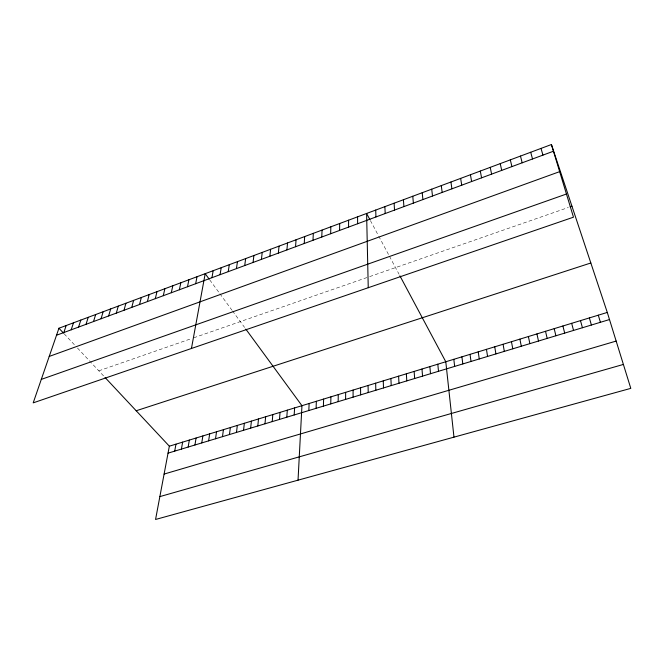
<?xml version="1.0" encoding="UTF-8"?>
<svg xmlns="http://www.w3.org/2000/svg" width="664" height="664" viewBox="0 0 664 664"><rect width="100%" height="100%" fill="white"/><g stroke="black" fill="none" stroke-linecap="round" stroke-linejoin="round"><path stroke-width="0.5" stroke-dasharray="3.32 2.49" d="M98.811 370.827L191.879 338.449M193.772 337.793L366.877 277.577M369.707 276.589L568.359 207.492M64.142 333.784L74.343 344.682M77.472 348.027L103.675 376.023M209.782 279.942L218.78 292.218M219.884 293.729L231.869 310.071M232.475 310.893L244.593 327.427M370.396 220.556L377.816 234.458M378.721 236.16L388.581 254.619M389.453 256.254L399.022 274.174"/><path stroke-width="1" d="M348.575 227.096L348.592 220.182M345.612 399.404L345.645 392.341M339.586 230.425L339.686 223.511M338.167 401.654L338.258 394.599M330.763 403.895L330.913 396.84M330.655 233.736L330.838 226.806M323.409 406.119L323.609 399.072M316.089 408.335L316.354 401.288M321.783 237.015L322.048 230.084M308.818 410.535L309.133 403.496M312.985 240.277L313.325 233.338M298.036 480.172L301.954 405.687L245.796 329.078M304.236 243.514L304.66 236.575M294.177 414.967L294.608 407.928M286.815 417.191L287.296 410.161M295.555 246.726L296.053 239.779M279.502 419.407L280.034 412.377M286.931 249.921L287.512 242.974M272.223 421.607L272.813 414.585M264.994 423.798L265.633 416.776M278.374 253.092L279.021 246.136M257.806 425.973L258.495 418.959M269.866 256.238L270.597 249.282M250.652 428.139L251.399 421.125M243.547 430.289L244.344 423.283M261.425 259.367L262.222 252.403M236.484 432.422L237.322 425.425M253.042 262.471L253.914 255.507M229.462 434.555L230.35 427.55M244.709 265.558L245.655 258.587M222.482 436.663L223.419 429.674M215.534 438.763L216.522 431.774M236.442 268.621L237.455 261.641M208.637 440.854L209.666 433.874M228.225 271.659L229.304 264.687M201.773 442.929L202.852 435.949M194.942 444.996L196.071 438.024M220.066 274.688L221.212 267.7M188.161 447.046L189.331 440.083M211.957 277.685L213.177 270.696M181.413 449.088L182.633 442.124M174.707 451.122L175.968 444.158M191.44 348.484L205.193 273.676L209.202 279.154M105.053 377.492L169.345 446.183L155.559 519.472L630.8 388.365L607.294 312.437L551.419 144.528L58.947 328.232L33.2 402.865L573.48 217.178L551.419 144.528M195.664 283.719L197.017 276.73M187.489 286.748L188.908 279.752M179.363 289.753L180.84 282.756M171.287 292.741L172.839 285.744M163.278 295.712L164.888 288.716M155.31 298.659L156.986 291.662M147.408 301.589L149.143 294.584M139.548 304.494L141.349 297.489M131.754 307.382L133.613 300.377M124.002 310.254L125.919 303.249M116.308 313.109L118.283 306.096M108.655 315.939L110.697 308.926M101.061 318.753L103.152 311.74M93.516 321.542L95.666 314.537M86.021 324.322L88.229 317.309M78.576 327.078L80.834 320.065M71.181 329.817L73.488 322.804M63.827 332.539L66.192 325.526M56.531 335.245L553.452 151.226M49.219 356.435L559.652 171.644M41.301 379.393L566.45 194.021M570.152 206.861L571.953 206.238M136.186 410.759L590.836 262.986M169.345 446.183L607.294 312.437M168.033 453.139L609.494 319.55M164.099 474.071L616.159 341.072M159.858 496.606L623.388 364.436M58.947 328.232L63.487 333.087M369.923 219.676L366.603 213.468L368.246 287.711M399.886 275.792L445.793 361.755L453.969 437.153M598.297 315.184L600.414 322.297M541.027 148.404L542.944 155.119M589.366 317.915L591.4 325.028M580.485 320.621L582.436 327.734M530.71 152.247L532.52 158.978M571.663 323.318L573.538 330.431M520.476 156.065L522.178 162.813M562.898 325.991L564.691 333.104M554.191 328.655L555.901 335.768M510.317 159.858L511.911 166.614M545.534 331.294L547.169 338.408M500.233 163.618L501.718 170.382M536.935 333.926L538.496 341.039M528.386 336.532L529.872 343.645M490.223 167.353L491.609 174.134M519.895 339.13L521.306 346.234M480.296 171.055L481.574 177.844M511.454 341.703L512.791 348.816M503.071 344.267L504.325 351.372M470.436 174.732L471.614 181.538M494.738 346.807L495.917 353.92M460.65 178.384L461.729 185.198M486.455 349.339L487.567 356.443M478.221 351.854L479.259 358.958M450.931 182.011L451.91 188.833M470.037 354.352L471.008 361.457M441.286 185.605L442.174 192.435M461.903 356.834L462.808 363.938M453.819 359.307L454.657 366.403M431.716 189.182L432.505 196.021M422.213 192.726L422.902 199.573M437.808 364.196L438.506 371.292M429.874 366.619L430.504 373.716M412.776 196.245L413.373 203.101M421.98 369.026L422.553 376.123M403.405 199.739L403.911 206.604M414.145 371.425L414.651 378.513M406.351 373.807L406.791 380.887M394.109 203.209L394.524 210.081M398.607 376.173L398.981 383.252M384.879 206.653L385.203 213.534M390.905 378.522L391.221 385.601M383.252 380.862L383.51 387.934M375.708 210.073L375.948 216.962M375.641 383.186L375.841 390.258M368.072 385.493L368.213 392.565M360.552 387.793L360.635 394.856M357.572 216.837L357.639 223.743M353.082 390.075L353.099 397.138"/></g></svg>
